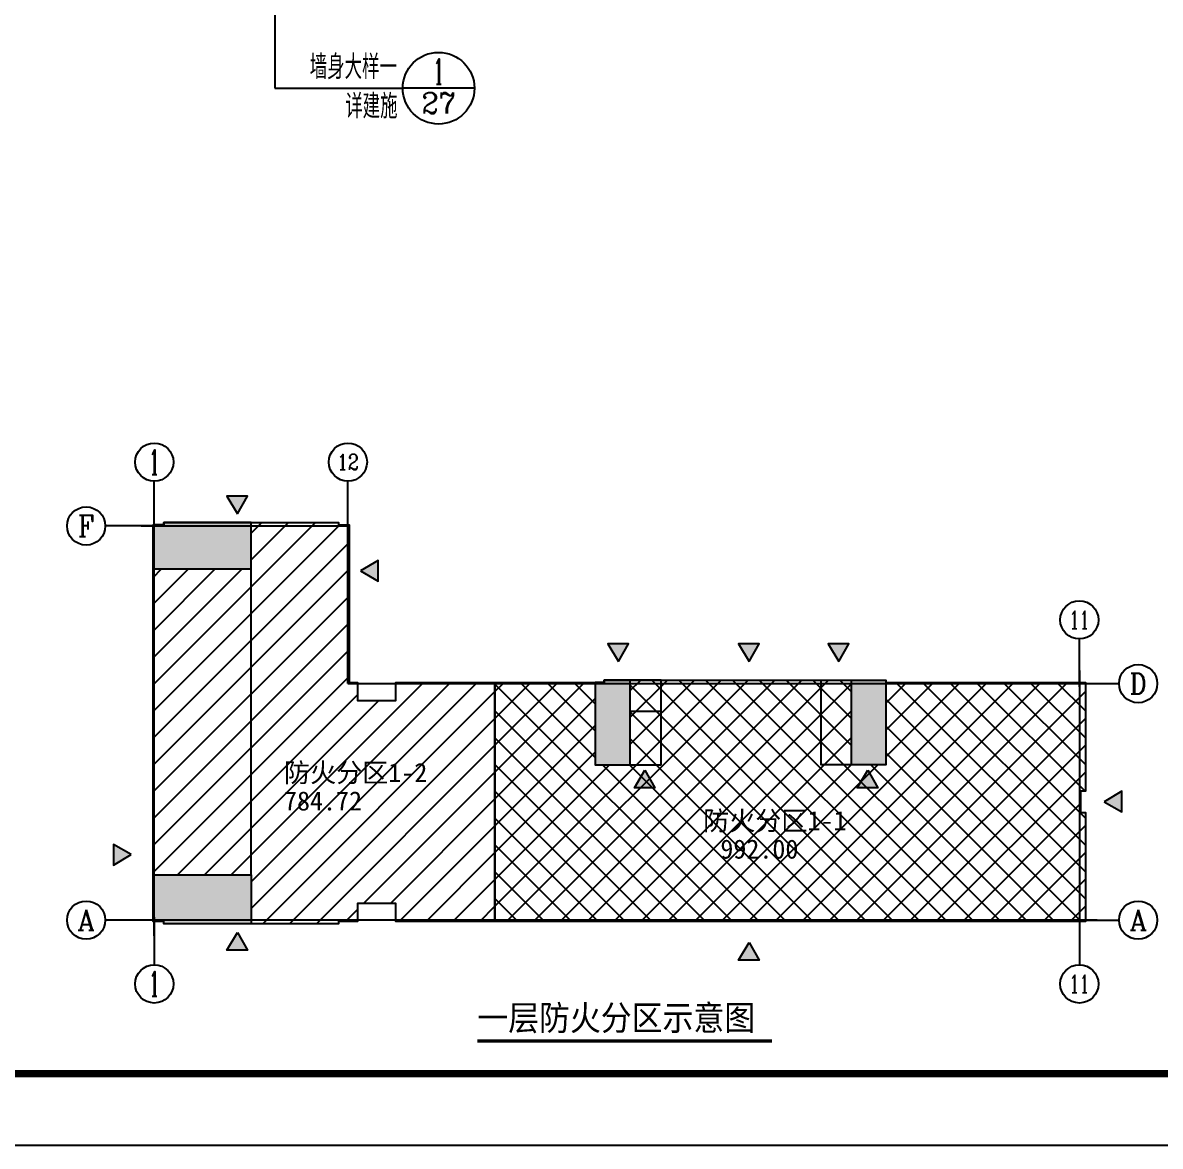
# Model space of a CAD drawing. Extents: x 1738711 to 2346805, y 1189731 to 2516152.
# Drawn here: x 1983942 to 2007735, y 1552690 to 1576204 of the extents above; entities that cross this region are included whole.
import ezdxf
from ezdxf.enums import TextEntityAlignment as Align

# ---------------------------------------------------------------- set-up
doc = ezdxf.new("R2010")
doc.units = 0
doc.header["$LTSCALE"] = 1000
doc.header["$MEASUREMENT"] = 0
for name, color, linetype in [('AXIS', 3, 'Continuous'), ('AXIS_TEXT', 7, 'Continuous'), ('DIM_IDEN', 3, 'Continuous'), ('DIM_LEAD', 3, 'Continuous'), ('DIM_SYMB', 3, 'Continuous'), ('DOTE', 1, 'Continuous'), ('G-ANNO-INDX', 42, 'Continuous'), ('PUB_TEXT', 7, 'Continuous'), ('TK', 4, 'Continuous'), ('WALL', 40, 'Continuous'), ('看线', 8, 'Continuous')]:
    doc.layers.add(name, color=color, linetype=linetype)
doc.styles.add('_TCH_AXIS', font='COMPLEX', dxfattribs={"bigfont": 'GBCBIG'})
doc.styles.add('_TCH_DIM', font='SIMPLEX', dxfattribs={"bigfont": 'GBCBIG'})
doc.styles.add('_TCH_LABEL', font='COMPLEX', dxfattribs={"bigfont": 'GBCBIG'})
doc.styles.add('COMPLEX', font='COMPLEX')
doc.styles.add('宋体', font='SIMSUN.TTF', dxfattribs={"width": 0.75})
doc.styles.add('黑体', font='simhei_0.ttf', dxfattribs={"width": 0.9})

# ---------------------------------------------------------------- blocks, each defined once
blk = doc.blocks.new('haerherhre')
at = {"layer": 'G-ANNO-INDX'}
blk.add_hatch(color=1, dxfattribs=at).paths.add_polyline_path([(2056760, 9211), (2057130, 9001), (2057130, 9431)])
at = {"layer": 'G-ANNO-INDX', "color": 1}
blk.add_lwpolyline([(2056760, 9211), (2057130, 9001), (2057130, 9431), (2056760, 9211)], dxfattribs=at)
blk = doc.blocks.new('hjashrtahreahe')
at = {"layer": 'TK', "color": 7, "const_width": 25}
blk.add_lwpolyline([(0, 59400), (84100, 59400), (84100, 0), (0, 0)], close=True, dxfattribs=at)
at = {"layer": 'TK', "color": 3, "const_width": 100}
blk.add_lwpolyline([(2500, 1000), (2500, 58400), (83100, 58400), (83100, 1000)], close=True, dxfattribs=at)
at = {"layer": 'TK', "style": '宋体', "width": 0.75}
for tag, height, p in [('项目负责人', 350, (6003, 57089)), ('专业负责人', 350, (6003, 56224)), ('设计人', 350, (6003, 55419)), ('版号1', 250, (77304, 22193)), ('时间1', 250, (82405, 22193)), ('版号2', 250, (77304, 21593)), ('时间2', 250, (82405, 21593)), ('版号3', 250, (77304, 20993)), ('时间3', 250, (82405, 20993)), ('建筑会签', 0.0001, (78978, 2403)), ('电气会签', 0.0001, (82128, 2403)), ('结构会签', 0.0001, (78978, 1803)), ('暖通会签', 0.0001, (82128, 1803)), ('给排水会签', 0.0001, (78978, 1250)), ('智能化会签', 0.0001, (82128, 1250))]:
    blk.add_attdef(tag, text='', height=height, dxfattribs=at).set_placement(p, align=Align.CENTER)
for tag, p in [('合作设计单位', (80816, 48986)), ('版号说明1', (79854, 22318)), ('版号说明2', (79854, 21718)), ('版号说明3', (79854, 21118)), ('浙江绿储科技有限公司', (80545, 16036)), ('百兆瓦级集中式熔盐储能关键', (80545, 14953)), ('设备研发及制造基地项目', (80545, 14603)), ('1#研发楼', (80545, 13636)), ('图名', (80545, 12436)), ('工程编号', (78978, 11461)), ('子项编号', (82128, 11461)), ('建筑', (78978, 10711)), ('图号', (82128, 10711)), ('施工图', (78978, 9961)), ('2023.03', (82128, 9961)), ('审定', (79353, 8461)), ('审核', (79353, 7711)), ('工程负责', (79353, 6961)), ('专业负责', (79353, 6211)), ('设计', (79353, 5461)), ('制图', (79353, 4711)), ('校对', (79353, 3961))]:
    blk.add_attdef(tag, text='', height=250, dxfattribs=at).set_placement(p, align=Align.MIDDLE_CENTER)
blk = doc.blocks.new('_AXISO')
blk.add_circle((0, 0), 0.5)
at = {"layer": 'AXIS_TEXT', "style": 'COMPLEX', "width": 1.041667}
blk.add_attdef('A', text='', height=0.56, dxfattribs=at).set_placement((-0.25, -0.28), (0.25, -0.28), align=Align.FIT)

msp = doc.modelspace()

# ---------------------------------------------------------------- hatches: boundary and pattern name
at = {"layer": '看线'}
h = msp.add_hatch(color=1, dxfattribs=at)
h.paths.add_polyline_path([(1986893.2, 1565747.7), (1986893.2, 1565697.7), (1986668.1, 1565697.7), (1986668.1, 1564772.7), (1988718.1, 1564772.7), (1988718.1, 1565747.7)])
h.paths.add_polyline_path([(1986668.1, 1558372.7), (1986668.1, 1557397.7), (1986893.1, 1557397.7), (1986893.1, 1557347.7), (1988718.1, 1557347.7), (1988718.1, 1558372.7)])
h.paths.add_polyline_path([(1996643.1, 1562447.7), (1996105.6, 1562447.7), (1996105.6, 1562397.6), (1995918.1, 1562397.6), (1995918.1, 1560672.6), (1996643.1, 1560672.6)])
h.paths.add_polyline_path([(2001268.1, 1560672.6), (2001993.1, 1560672.6), (2001993.1, 1562447.7), (2001268.1, 1562447.7)])
h = msp.add_hatch(dxfattribs=at)
h.set_pattern_fill('ANSI31', color=256, scale=250, style=0)
h.set_pattern_definition([(45, (0, 0), (-280.633004, 280.633004), [])])
h.paths.add_polyline_path([(1988718.1, 1558372.7), (1988718.1, 1557347.7), (1990542.9, 1557347.7), (1990542.9, 1557397.7), (1990943, 1557397.7), (1990943, 1557772.7), (1991743.1, 1557772.7), (1991743.1, 1557397.7), (1993818.1, 1557397.7), (1993818.1, 1562397.6), (1991743, 1562397.6), (1991743, 1562022.7), (1990943, 1562022.7), (1990943, 1562397.6), (1990768.1, 1562397.6), (1990768.1, 1565697.7), (1990542.9, 1565697.7), (1990542.9, 1565747.7), (1988718.1, 1565747.7), (1988718.1, 1564772.7), (1986668.1, 1564772.7), (1986668.1, 1558372.7)])
h = msp.add_hatch(dxfattribs=at)
h.set_pattern_fill('ANSI37', color=256, scale=250, style=0)
h.set_pattern_definition([(45, (0, 0), (-280.633004, 280.633004), []), (135, (0, 0), (-280.633004, -280.633004), [])])
h.paths.add_polyline_path([(2001993.1, 1562397.6), (2001993.1, 1560672.6), (2001268.1, 1560672.6), (2001268.1, 1562447.7), (1996643.1, 1562447.7), (1996643.1, 1560672.6), (1995918.1, 1560672.6), (1995918.1, 1562397.6), (1995730.6, 1562397.6), (1993818.1, 1562397.6), (1993818.1, 1557397.7), (2006168.1, 1557397.7), (2006168.1, 1559672.7), (2006068.1, 1559672.7), (2006068.1, 1560122.7), (2006168.1, 1560122.7), (2006168.1, 1562397.6)])

# ---------------------------------------------------------------- linework, layer by layer
at = {"layer": 'AXIS'}
for p, q in [((1986693.1, 1565608.5), (1986693.1, 1566608.5)), ((1990743.1, 1565608.5), (1990743.1, 1566608.5)), ((1986668.1, 1565672.7), (1985668.1, 1565672.7)), ((2006043.1, 1562307.2), (2006043.1, 1563307.2)), ((2005873.2, 1562372.7), (2006873.2, 1562372.7)), ((1986693.1, 1557488.1), (1986693.1, 1556488.1)), ((2006043.1, 1557488.1), (2006043.1, 1556488.1)), ((1986668.1, 1557422.7), (1985668.1, 1557422.7)), ((2005873.2, 1557422.7), (2006873.2, 1557422.7))]:
    msp.add_line(p, q, dxfattribs=at)
at = {"layer": 'DIM_IDEN'}
for p, q in [((1989212.9, 1587147.2), (1989212.9, 1574834.1)), ((1989212.9, 1574834.1), (1991889.7, 1574834.1)), ((1993389.7, 1574834.1), (1991889.7, 1574834.1))]:
    msp.add_line(p, q, dxfattribs=at)
msp.add_circle((1992639.7, 1574834.1), 750, dxfattribs=at)
at = {"layer": 'DIM_SYMB', "const_width": 70}
msp.add_lwpolyline([(1993451.7, 1554892.5), (1999615.3, 1554892.5)], dxfattribs=at)
at = {"layer": 'DOTE'}
for p, q in [((1986693.1, 1557097.7), (1986693.1, 1565997.7)), ((1990743.1, 1562372.7), (1990743.1, 1565997.7)), ((1986418.1, 1565672.7), (1990743.1, 1565672.7)), ((2006043.1, 1562647.7), (2006043.1, 1557147.7)), ((1990743.1, 1562372.7), (2006418.1, 1562372.7)), ((2006418.1, 1557422.7), (1986418.1, 1557422.7))]:
    msp.add_line(p, q, dxfattribs=at)
at = {"layer": 'WALL', "ltscale": 100}
for p, q in [((1996643.1, 1562447.7), (1996643.1, 1560672.6)), ((2001268.1, 1562447.7), (2001268.1, 1560672.6))]:
    msp.add_line(p, q, dxfattribs=at)
for points in [[(1993818.1, 1557397.7), (1991743.1, 1557397.7), (1991743.1, 1557772.7), (1990943, 1557772.7), (1990943, 1557422.7), (1990943, 1557397.7), (1990542.9, 1557397.7), (1990542.9, 1557347.7), (1986893.1, 1557347.7), (1986893.1, 1557397.7), (1986668.1, 1557397.7), (1986668.1, 1565697.7), (1986893.2, 1565697.7), (1986893.2, 1565747.7), (1990542.9, 1565747.7), (1990542.9, 1565697.7), (1990768.1, 1565697.7), (1990768.1, 1562397.6), (1990943, 1562397.6), (1990943, 1562022.7), (1991743, 1562022.7), (1991743, 1562372.7), (1991743, 1562397.6), (1993818.1, 1562397.6)], [(1988718.1, 1564772.7), (1988718.1, 1565747.7), (1986893.2, 1565747.7), (1986893.2, 1565697.7), (1986668.1, 1565697.7), (1986668.1, 1564772.7)], [(1997293.1, 1560672.6), (1997293.1, 1562447.7), (1996105.6, 1562447.7), (1996105.6, 1562397.6), (1995918.1, 1562397.6), (1995918.1, 1560672.6)], [(2000643.1, 1562447.7), (2001993.1, 1562447.7), (2001993.1, 1560672.6), (2000643.1, 1560672.6)], [(1988718.1, 1558372.7), (1988718.1, 1557347.7), (1986893.1, 1557347.7), (1986893.1, 1557397.7), (1986668.1, 1557397.7), (1986668.1, 1558372.7)]]:
    msp.add_lwpolyline(points, close=True, dxfattribs=at)
msp.add_lwpolyline([(1993818.1, 1557397.7), (1993818.1, 1562397.6), (1995730.6, 1562397.6), (1996105.6, 1562397.6), (1996105.6, 1562447.7), (2001993.1, 1562447.7), (2001993.1, 1562397.6), (2006168.1, 1562397.6), (2006168.1, 1560122.7), (2006068.1, 1560122.7), (2006068.1, 1559672.7), (2006168.1, 1559672.7), (2006168.1, 1557422.7), (2006168.1, 1557397.7), (1993818.1, 1557397.7)], dxfattribs=at)
at = {"layer": '看线'}
for p, q in [((1988718.1, 1558372.7), (1988718.1, 1564772.7)), ((1996643.1, 1561797.7), (1997293.1, 1561797.7))]:
    msp.add_line(p, q, dxfattribs=at)

# ---------------------------------------------------------------- block references
at = {"xscale": 1.5, "yscale": 1.5, "zscale": 1.5}
msp.add_blockref('hjashrtahreahe', (1897833.1, 1552709.1), dxfattribs=at)
at = {"layer": 'AXIS'}
ref = msp.add_blockref('_AXISO', (1986693.1, 1567008.5), dxfattribs=dict(at, xscale=800, yscale=800, zscale=800))
ref.add_attrib('A', '1', dxfattribs={"layer": 'AXIS_TEXT', "ltscale": 0.5, "height": 514.7, "style": '_TCH_AXIS'}).set_placement((1986582.8, 1566751.2), (1986803.3, 1566751.2), align=Align.FIT)
ref = msp.add_blockref('_AXISO', (1990743.1, 1567008.5), dxfattribs=dict(at, xscale=800, yscale=800, zscale=800))
ref.add_attrib('A', '12', dxfattribs={"layer": 'AXIS_TEXT', "ltscale": 0.5, "height": 328.45, "style": '_TCH_AXIS'}).set_placement((1990516.3, 1566844.3), (1990969.8, 1566844.3), align=Align.FIT)
ref = msp.add_blockref('_AXISO', (1985268.1, 1565672.7), dxfattribs=dict(at, xscale=800, yscale=800, zscale=800))
ref.add_attrib('A', 'F', dxfattribs={"layer": 'AXIS_TEXT', "ltscale": 0.5, "height": 445.4, "style": '_TCH_AXIS'}).set_placement((1985098.4, 1565449.9), (1985437.7, 1565449.9), align=Align.FIT)
ref = msp.add_blockref('_AXISO', (2006043.1, 1563707.2), dxfattribs=dict(at, xscale=800, yscale=800, zscale=800))
ref.add_attrib('A', '11', dxfattribs={"layer": 'AXIS_TEXT', "ltscale": 0.5, "height": 368.76, "style": '_TCH_AXIS'}).set_placement((2005832.3, 1563522.8), (2006253.8, 1563522.8), align=Align.FIT)
ref = msp.add_blockref('_AXISO', (2007273.2, 1562372.7), dxfattribs=dict(at, xscale=800, yscale=800, zscale=800))
ref.add_attrib('A', 'D', dxfattribs={"layer": 'AXIS_TEXT', "ltscale": 0.5, "height": 435.3, "style": '_TCH_AXIS'}).set_placement((2007097, 1562155), (2007449.4, 1562155), align=Align.FIT)
ref = msp.add_blockref('_AXISO', (1985268.1, 1557422.7), dxfattribs=dict(at, xscale=800, yscale=800, zscale=800))
ref.add_attrib('A', 'A', dxfattribs={"layer": 'AXIS_TEXT', "ltscale": 0.5, "height": 425.2, "style": '_TCH_AXIS'}).set_placement((1985085.8, 1557210.1), (1985450.3, 1557210.1), align=Align.FIT)
ref = msp.add_blockref('_AXISO', (2007273.2, 1557422.7), dxfattribs=dict(at, xscale=800, yscale=800, zscale=800))
ref.add_attrib('A', 'A', dxfattribs={"layer": 'AXIS_TEXT', "ltscale": 0.5, "height": 425.2, "style": '_TCH_AXIS'}).set_placement((2007091, 1557210.1), (2007455.4, 1557210.1), align=Align.FIT)
ref = msp.add_blockref('_AXISO', (1986693.1, 1556088.1), dxfattribs=dict(at, xscale=800, yscale=800, zscale=800))
ref.add_attrib('A', '1', dxfattribs={"layer": 'AXIS_TEXT', "ltscale": 0.5, "height": 514.7, "style": '_TCH_AXIS'}).set_placement((1986582.8, 1555830.7), (1986803.3, 1555830.7), align=Align.FIT)
ref = msp.add_blockref('_AXISO', (2006043.1, 1556088.1), dxfattribs=dict(at, xscale=800, yscale=800, zscale=800))
ref.add_attrib('A', '11', dxfattribs={"layer": 'AXIS_TEXT', "ltscale": 0.5, "height": 368.76, "style": '_TCH_AXIS'}).set_placement((2005832.3, 1555903.7), (2006253.8, 1555903.7), align=Align.FIT)
at = {"layer": '看线'}
for p, rotation in [((1997644, -490832.3), 90), ((2005612.2, -493921), 90), ((2008346.6, -493921), 90), ((2010220.8, -493921), 90), ((4042968.4, 1568007.7), 180)]:
    msp.add_blockref('haerherhre', p, dxfattribs=dict(at, rotation=rotation))
for p in [(-65751.6, 1555519.3), (-50201.1, 1550689.6)]:
    msp.add_blockref('haerherhre', p, dxfattribs=at)
at = {"layer": '看线', "xscale": -1, "rotation": 90}
for p in [(2006166.6, 3617320.4), (2010827.1, 3617320.4), (1997644, 3613927.6), (2008346.6, 3613716.3)]:
    msp.add_blockref('haerherhre', p, dxfattribs=at)

# ---------------------------------------------------------------- texts
at = {"layer": 'DIM_LEAD', "color": 1, "style": '黑体'}
for s, p in [('防火分区1-2', (1989405.6, 1560312)), ('784.72', (1989405.6, 1559717.9)), ('防火分区1-1', (1998172.8, 1559304.8)), ('992.00', (1998533.3, 1558710.7))]:
    msp.add_text(s, height=400, dxfattribs=at).set_placement(p)
at = {"layer": 'PUB_TEXT', "color": 7, "style": '_TCH_DIM'}
for s, p in [('墙身大样一', (1989945, 1575025.1)), ('详建施', (1990687.8, 1574201.9))]:
    msp.add_text(s, height=506.38, dxfattribs=at).set_placement(p)
at = {"layer": 'PUB_TEXT', "color": 7, "style": '_TCH_LABEL'}
for s, height, p, p2 in [('1', 535.4, (1992525, 1574916.4), (1992754.5, 1574916.4)), ('27', 439.31, (1992284.1, 1574306.4), (1992995.4, 1574306.4))]:
    msp.add_text(s, height=height, dxfattribs=at).set_placement(p, p2, align=Align.FIT)
at = {"layer": 'PUB_TEXT', "color": 7, "style": '黑体', "width": 0.9}
msp.add_text('一层防火分区示意图', height=525.74, dxfattribs=at).set_placement((1993451.7, 1555115.2))

doc.saveas('drawing.dxf')
